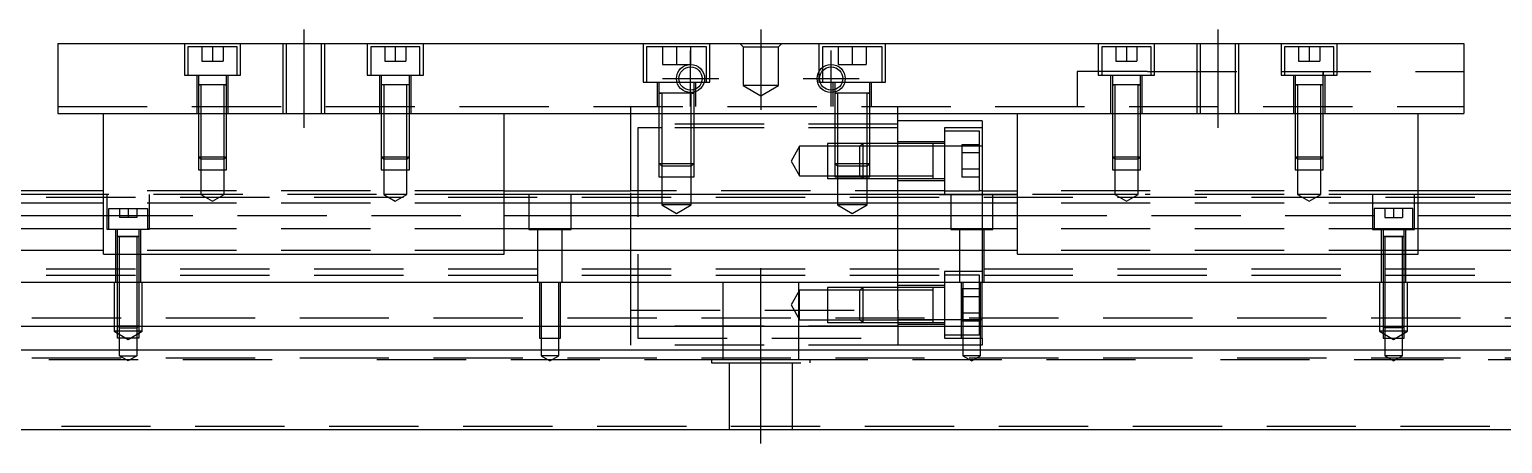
# Model space of a CAD drawing. Extents: x -8 to 770, y -291 to 102.
# Drawn here: x 186 to 395.5, y -233 to -174 of the extents above; entities that cross this region are included whole.
import ezdxf

# ---------------------------------------------------------------- set-up
doc = ezdxf.new("R2010")
doc.units = 0
doc.linetypes.add('CENTER', pattern=[50.8, 31.75, -6.35, 6.35, -6.35])
doc.linetypes.add('DASHED', pattern=[19.05, 12.7, -6.35])
doc.layers.get('0').update_dxf_attribs({"linetype": 'CONTINUOUS'})
doc.layers.add('CENTER', color=1, linetype='CENTER')

msp = doc.modelspace()

# ---------------------------------------------------------------- linework, layer by layer
at = {"color": 7, "linetype": 'CONTINUOUS'}
for p, q in [((190, -176), (190, -186)), ((190, -176), (390, -176)), ((390, -176), (390, -186)), ((190, -186), (390, -186)), ((196.5, -206), (196.5, -186)), ((253.5, -206), (253.5, -186)), ((271.5, -197), (271.5, -186)), ((309.5, -197.5), (309.5, -186)), ((326.5, -206), (326.5, -186)), ((383.5, -206), (383.5, -186)), ((321.5, -187), (309.5, -187)), ((321.5, -187), (321.5, -197.5)), ((304.1, -194.85), (309.5, -194.85)), ((196.5, -197.5), (0, -197.5)), ((196.5, -198.752272), (0, -198.752272)), ((196.5, -197), (60.5, -197)), ((253.5, -197), (271.5, -197)), ((326.5, -197.5), (253.5, -197.5)), ((326.5, -198.752272), (253.5, -198.752272)), ((321.5, -197), (326.5, -197)), ((525, -197), (383.5, -197)), ((580, -197.5), (383.5, -197.5)), ((580, -198.752272), (383.5, -198.752272)), ((0, -200.52668), (196.5, -200.52668)), ((253.5, -200.52668), (326.5, -200.52668)), ((383.5, -200.52668), (580, -200.52668)), ((196.5, -202.423076), (0, -202.423076)), ((326.5, -202.423076), (253.5, -202.423076)), ((580, -202.423076), (383.5, -202.423076)), ((196.5, -205.477372), (0, -205.477372)), ((196.5, -206), (253.5, -206)), ((326.5, -205.477372), (253.5, -205.477372)), ((326.5, -206), (383.5, -206)), ((580, -205.477372), (383.5, -205.477372)), ((0, -210), (580, -210)), ((580, -216.3), (0, -216.3)), ((580, -219.7), (0, -219.7)), ((0, -231), (580, -231))]:
    msp.add_line(p, q, dxfattribs=at)
at = {"color": 3, "linetype": 'DASHED'}
for p, q in [((208, -176), (208, -180.5)), ((216, -180.5), (216, -176)), ((222.000006, -176), (222.000006, -186)), ((222.5, -176), (222.5, -186)), ((227.5, -186), (227.5, -176)), ((227.999994, -186), (227.999994, -176)), ((234, -176), (234, -180.5)), ((242, -180.5), (242, -176)), ((273.25, -176), (273.25, -181.5)), ((282.75, -181.5), (282.75, -176)), ((287.5, -176.5), (287, -176)), ((292.5, -176.5), (293, -176)), ((298.25, -176), (298.25, -181.5)), ((307.75, -181.5), (307.75, -176)), ((338, -176), (338, -180.5)), ((346, -180.5), (346, -176)), ((352.000006, -176), (352.000006, -186)), ((352.5, -176), (352.5, -186)), ((357.5, -186), (357.5, -176)), ((357.999994, -186), (357.999994, -176)), ((364, -176), (364, -180.5)), ((372, -180.5), (372, -176)), ((215.5, -176.5), (208.5, -176.5)), ((208.5, -176.5), (208.5, -180.5)), ((210.5, -176.5), (210.5, -178.5)), ((212, -176.5), (212, -178.5)), ((213.5, -176.5), (213.5, -178.5)), ((215.5, -180.5), (215.5, -176.5)), ((241.5, -176.5), (234.5, -176.5)), ((234.5, -176.5), (234.5, -180.5)), ((236.5, -176.5), (236.5, -178.5)), ((238, -176.5), (238, -178.5)), ((239.5, -176.5), (239.5, -178.5)), ((241.5, -180.5), (241.5, -176.5)), ((282.25, -176.5), (273.75, -176.5)), ((273.75, -176.5), (273.75, -181.5)), ((276, -176.5), (276, -179)), ((278, -176.5), (278, -179)), ((280, -176.5), (280, -179)), ((282.25, -181.5), (282.25, -176.5)), ((287.5, -176.5), (287.5, -182)), ((287.5, -176.5), (292.5, -176.5)), ((292.5, -182), (292.5, -176.5)), ((307.25, -176.5), (298.75, -176.5)), ((298.75, -176.5), (298.75, -179.43875)), ((301, -176.5), (301, -179)), ((303, -176.5), (303, -179)), ((305, -176.5), (305, -179)), ((307.25, -181.5), (307.25, -176.5)), ((345.5, -176.5), (338.5, -176.5)), ((338.5, -176.5), (338.5, -180.5)), ((340.5, -176.5), (340.5, -178.5)), ((342, -176.5), (342, -178.5)), ((343.5, -176.5), (343.5, -178.5)), ((345.5, -180.5), (345.5, -176.5)), ((371.5, -176.5), (364.5, -176.5)), ((364.5, -176.5), (364.5, -180.5)), ((366.5, -176.5), (366.5, -178.5)), ((368, -176.5), (368, -178.5)), ((369.5, -176.5), (369.5, -178.5)), ((371.5, -180.5), (371.5, -176.5)), ((210.5, -178.5), (212, -178.5)), ((212, -178.5), (213.5, -178.5)), ((236.5, -178.5), (238, -178.5)), ((238, -178.5), (239.5, -178.5)), ((276, -179), (278, -179)), ((278, -179), (280, -179)), ((298.75, -179.43875), (298.75, -179.922968)), ((298.75, -179.922968), (298.75, -181.5)), ((301, -179), (303, -179)), ((303, -179), (305, -179)), ((335, -180), (335, -185)), ((345, -180), (335, -180)), ((340.5, -178.5), (342, -178.5)), ((342, -178.5), (343.5, -178.5)), ((345, -180), (390, -180)), ((366.5, -178.5), (368, -178.5)), ((368, -178.5), (369.5, -178.5)), ((370, -180.5), (370, -180)), ((370, -180), (370, -180.5)), ((208, -180.5), (216, -180.5)), ((209.75, -180.5), (209.75, -186)), ((214.000006, -181.9), (209.999994, -181.9)), ((214.000006, -181.9), (209.999994, -181.9)), ((214.000006, -181.9), (209.999994, -181.9)), ((210, -180.5), (210, -181.9)), ((210, -181.895), (210, -181.9)), ((210, -181.9), (210.216462, -181.9)), ((210.216708, -181.9), (210, -181.9)), ((210, -181.9), (210, -181.905)), ((210, -181.9), (210, -186)), ((213.783332, -181.9), (210.216708, -181.9)), ((210.35, -181.9), (210.35, -186)), ((213.65, -186), (213.65, -181.9)), ((214, -181.9), (213.783332, -181.9)), ((213.783538, -181.9), (214, -181.9)), ((214, -181.9), (214, -180.5)), ((214, -181.9), (214, -181.895)), ((214, -181.905), (214, -181.9)), ((214, -186), (214, -181.9)), ((214.25, -186), (214.25, -180.5)), ((234, -180.5), (242, -180.5)), ((235.75, -180.5), (235.75, -186)), ((240.000006, -181.9), (235.999994, -181.9)), ((236, -180.5), (236, -181.9)), ((236, -181.895), (236, -181.9)), ((236.216708, -181.9), (236, -181.9)), ((236, -181.9), (236, -181.905)), ((236, -181.9), (236, -186)), ((239.783332, -181.9), (236.216708, -181.9)), ((236.35, -181.9), (236.35, -186)), ((239.65, -186), (239.65, -181.9)), ((240, -181.9), (239.783332, -181.9)), ((240, -181.9), (240, -180.5)), ((240, -181.9), (240, -181.895)), ((240, -181.905), (240, -181.9)), ((240, -186), (240, -181.9)), ((240.25, -186), (240.25, -180.5)), ((273.25, -181.5), (282.75, -181.5)), ((275.25, -181.5), (275.25, -185)), ((275.5, -181.5), (275.5, -183.1)), ((280.5, -182.572418), (280.5, -181.5)), ((280.75, -185), (280.75, -181.5)), ((292.5, -182), (287.5, -182)), ((287.5, -182), (290, -183.443376)), ((290, -183.443376), (292.5, -182)), ((298.25, -181.5), (307.75, -181.5)), ((300.25, -181.5), (300.25, -185)), ((300.5, -181.5), (300.5, -182.572418)), ((305.5, -183.1), (305.5, -181.5)), ((305.75, -185), (305.75, -181.5)), ((338, -180.5), (346, -180.5)), ((339.75, -180.5), (339.75, -186)), ((344.000006, -181.9), (339.999994, -181.9)), ((344.000006, -181.9), (339.999994, -181.9)), ((344.000006, -181.9), (339.999994, -181.9)), ((344.000006, -181.9), (339.999994, -181.9)), ((340, -180.5), (340, -181.9)), ((340, -181.895), (340, -181.9)), ((340, -181.9), (340.216462, -181.9)), ((340.216708, -181.9), (340, -181.9)), ((340, -181.9), (340, -181.905)), ((340, -181.9), (340, -186)), ((343.783332, -181.9), (340.216708, -181.9)), ((340.35, -181.9), (340.35, -186)), ((343.65, -186), (343.65, -181.9)), ((344, -181.9), (343.783332, -181.9)), ((343.783538, -181.9), (344, -181.9)), ((344, -181.9), (344, -180.5)), ((344, -181.9), (344, -181.895)), ((344, -181.905), (344, -181.9)), ((344, -186), (344, -181.9)), ((344.25, -186), (344.25, -180.5)), ((364, -180.5), (372, -180.5)), ((365.75, -180.5), (365.75, -186)), ((370.000006, -181.9), (365.999994, -181.9)), ((370.000006, -181.9), (365.999994, -181.9)), ((370.000006, -181.9), (365.999994, -181.9)), ((370.000006, -181.9), (365.999994, -181.9)), ((366, -180.5), (366, -181.9)), ((366, -181.895), (366, -181.9)), ((366, -181.9), (366.216462, -181.9)), ((366.216708, -181.9), (366, -181.9)), ((366, -181.9), (366, -186)), ((366, -181.9), (366, -181.905)), ((369.783332, -181.9), (366.216708, -181.9)), ((366.35, -181.9), (366.35, -186)), ((369.65, -186), (369.65, -181.9)), ((370, -181.9), (369.783332, -181.9)), ((369.783538, -181.9), (370, -181.9)), ((370, -181.9), (370, -180.5)), ((370, -181.9), (370, -181.895)), ((370, -186), (370, -181.9)), ((370, -181.905), (370, -181.9)), ((370.25, -186), (370.25, -180.5)), ((280.500006, -183.1), (275.499994, -183.1)), ((280.500006, -183.1), (275.499994, -183.1)), ((275.5, -183.095), (275.5, -183.1)), ((275.5, -183.1), (275.757448, -183.1)), ((275.757468, -183.1), (275.5, -183.1)), ((275.5, -183.1), (275.5, -183.105)), ((275.5, -183.1), (275.5, -185)), ((280.013852, -183.1), (275.757468, -183.1)), ((275.9, -183.1), (275.9, -185)), ((280.242552, -183.1), (280.013852, -183.1)), ((280.1, -185), (280.1, -183.1)), ((280.5, -183.1), (280.242552, -183.1)), ((280.242602, -183.1), (280.5, -183.1)), ((280.5, -182.936492), (280.5, -182.572418)), ((280.5, -183.1), (280.5, -182.936492)), ((280.5, -183.1), (280.5, -183.095)), ((280.5, -183.105), (280.5, -183.1)), ((280.5, -185), (280.5, -183.1)), ((305.500006, -183.1), (300.499994, -183.1)), ((305.500006, -183.1), (300.499994, -183.1)), ((300.5, -182.572418), (300.5, -182.936492)), ((300.5, -182.936492), (300.5, -183.1)), ((300.5, -183.095), (300.5, -183.1)), ((300.5, -183.1), (300.757448, -183.1)), ((300.757468, -183.1), (300.5, -183.1)), ((300.5, -183.1), (300.5, -183.105)), ((300.5, -183.1), (300.5, -185)), ((305.242552, -183.1), (300.757468, -183.1)), ((300.9, -183.1), (300.9, -185)), ((305.1, -185), (305.1, -183.1)), ((305.5, -183.1), (305.242552, -183.1)), ((305.242602, -183.1), (305.5, -183.1)), ((305.5, -183.1), (305.5, -183.095)), ((305.5, -183.105), (305.5, -183.1)), ((305.5, -185), (305.5, -183.1)), ((190, -185), (390, -185)), ((210, -186), (210, -192.15)), ((210.000006, -186), (210.000002, -192.15)), ((210.35, -186), (210.35, -192.5)), ((213.65, -192.5), (213.65, -186)), ((213.999998, -192.15), (213.999994, -186)), ((214, -192.15), (214, -186)), ((236, -186), (236, -192.15)), ((236.000006, -186), (236.000002, -192.15)), ((236.35, -186), (236.35, -192.5)), ((239.65, -192.5), (239.65, -186)), ((239.999998, -192.15), (239.999994, -186)), ((240, -192.15), (240, -186)), ((271.5, -186), (271.5, -185)), ((275.5, -185), (275.5, -186)), ((275.5, -186), (275.5, -193.1)), ((275.500006, -185), (275.500006, -186)), ((275.500006, -186), (275.500006, -193.100006)), ((275.9, -185), (275.9, -186)), ((275.9, -186), (275.9, -193.5)), ((280.1, -193.5), (280.1, -185)), ((280.499994, -193.1), (280.499994, -185)), ((280.5, -193.1), (280.5, -185)), ((300.5, -185), (300.5, -193.1)), ((300.500006, -185), (300.500006, -193.1)), ((300.9, -185), (300.9, -193.5)), ((305.1, -193.5), (305.1, -185)), ((305.499994, -193.1), (305.499994, -185)), ((305.5, -193.1), (305.5, -185)), ((309.5, -186), (309.5, -185)), ((340, -186), (340, -192.15)), ((340.000006, -186), (340.000002, -192.15)), ((340.35, -186), (340.35, -192.5)), ((343.65, -192.5), (343.65, -186)), ((343.999998, -192.15), (343.999994, -186)), ((344, -192.15), (344, -186)), ((366, -186), (366, -192.15)), ((366.000006, -186), (366.000002, -192.15)), ((366.35, -186), (366.35, -192.5)), ((369.65, -192.5), (369.65, -186)), ((369.999998, -192.15), (369.999994, -186)), ((370, -192.15), (370, -186)), ((309.5, -187.5), (271.5, -187.5)), ((272.5, -188), (272.5, -206)), ((275.5, -188), (272.5, -188)), ((275.9, -188), (275.5, -188)), ((309.5, -188), (275.9, -188)), ((316.1, -188), (316.1, -197.5)), ((321.5, -188), (316.1, -188)), ((318.65, -188.5), (316.1, -188.5)), ((319, -188.5), (318.65, -188.5)), ((321.1, -188.5), (319, -188.5)), ((321.1, -197), (321.1, -188.5)), ((295.5, -190.65), (294.287564, -192.75)), ((295.5, -194.85), (295.5, -190.65)), ((299.5, -190.65), (295.5, -190.65)), ((304.5, -190.250002), (299.5, -190.250006)), ((299.5, -190.250006), (299.5, -195.249994)), ((304.1, -190.65), (299.5, -190.65)), ((304.5, -190.25), (304.1, -190.65)), ((304.1, -194.85), (304.1, -190.65)), ((309.5, -190.65), (304.1, -190.65)), ((304.5, -190.25), (304.5, -195.25)), ((309.5, -190.25), (304.5, -190.25)), ((309.5, -190.250006), (304.5, -190.250002)), ((316.1, -190), (309.5, -190)), ((314.5, -190.25), (309.5, -190.25)), ((316.1, -190.25), (309.5, -190.25)), ((315, -190.630684), (309.5, -190.630684)), ((314.5, -190.65), (309.5, -190.65)), ((314.5, -190.25), (314.495, -190.25)), ((314.5, -195.250006), (314.5, -190.25)), ((314.505, -190.25), (314.5, -190.25)), ((315.35, -190.25), (315, -190.25)), ((315.35, -190.630684), (315, -190.630684)), ((316.1, -190.25), (315.35, -190.25)), ((318.65, -190.630684), (315.35, -190.630684)), ((318.6, -190.440598), (318.6, -191.5953)), ((321.1, -190.440598), (318.6, -190.440598)), ((319, -190.630684), (318.65, -190.630684)), ((321.5, -190.630684), (319, -190.630684)), ((210, -192.15), (214, -192.15)), ((210, -192.15), (210.35, -192.5)), ((210.000002, -192.15), (210.000006, -194)), ((213.65, -192.5), (210.35, -192.5)), ((210.35, -192.5), (210.35, -194)), ((213.65, -192.5), (214, -192.15)), ((213.65, -194), (213.65, -192.5)), ((213.999994, -194), (213.999998, -192.15)), ((236, -192.15), (240, -192.15)), ((236, -192.15), (236.35, -192.5)), ((236.000002, -192.15), (236.000006, -194)), ((239.65, -192.5), (236.35, -192.5)), ((236.35, -192.5), (236.35, -194)), ((239.65, -192.5), (240, -192.15)), ((239.65, -194), (239.65, -192.5)), ((239.999994, -194), (239.999998, -192.15)), ((294.287564, -192.75), (295.5, -194.85)), ((318.6, -191.5953), (318.6, -193.9047)), ((321.1, -191.5953), (318.6, -191.5953)), ((340, -192.15), (344, -192.15)), ((340, -192.15), (340.35, -192.5)), ((340.000002, -192.15), (340.000006, -194)), ((343.65, -192.5), (340.35, -192.5)), ((340.35, -192.5), (340.35, -194)), ((343.65, -192.5), (344, -192.15)), ((343.65, -194), (343.65, -192.5)), ((343.999994, -194), (343.999998, -192.15)), ((366, -192.15), (370, -192.15)), ((366, -192.15), (366.35, -192.5)), ((366.000002, -192.15), (366.000006, -194)), ((369.65, -192.5), (366.35, -192.5)), ((366.35, -192.5), (366.35, -194)), ((369.65, -192.5), (370, -192.15)), ((369.65, -194), (369.65, -192.5)), ((369.999994, -194), (369.999998, -192.15)), ((210.000006, -194), (213.999994, -194)), ((210.35, -194), (210.35, -197.5)), ((213.65, -197.5), (213.65, -194)), ((236.000006, -194), (239.999994, -194)), ((236.35, -194), (236.35, -197.5)), ((239.65, -197.5), (239.65, -194)), ((275.5, -193.1), (280.5, -193.1)), ((275.5, -193.1), (275.9, -193.5)), ((275.500006, -193.100006), (275.500006, -195)), ((280.1, -193.5), (275.9, -193.5)), ((275.9, -193.5), (275.9, -195)), ((280.1, -193.5), (280.5, -193.1)), ((280.1, -195), (280.1, -193.5)), ((280.499994, -195), (280.499994, -193.1)), ((295.5, -194.85), (299.5, -194.85)), ((299.5, -194.85), (304.1, -194.85)), ((300.5, -193.1), (305.5, -193.1)), ((300.5, -193.1), (300.9, -193.5)), ((300.500006, -193.1), (300.500006, -195)), ((305.1, -193.5), (300.9, -193.5)), ((300.9, -193.5), (300.9, -195)), ((304.1, -194.85), (304.5, -195.25)), ((304.1, -194.85), (309.5, -194.85)), ((305.1, -193.5), (305.5, -193.1)), ((305.1, -195), (305.1, -193.5)), ((305.499994, -195), (305.499994, -193.1)), ((309.5, -194.85), (314.5, -194.85)), ((321.1, -193.9047), (318.6, -193.9047)), ((318.6, -193.9047), (318.6, -195.059402)), ((340.000006, -194), (343.999994, -194)), ((340.35, -194), (340.35, -197.5)), ((343.65, -197.5), (343.65, -194)), ((366.000006, -194), (369.999994, -194)), ((366.35, -194), (366.35, -197.5)), ((369.65, -197.5), (369.65, -194)), ((275.500006, -195), (280.499994, -195)), ((275.9, -195), (275.9, -199)), ((280.1, -199), (280.1, -195)), ((299.5, -195.249994), (304.5, -195.249998)), ((300.500006, -195), (305.499994, -195)), ((300.9, -195), (300.9, -199)), ((304.5, -195.249998), (309.5, -195.249994)), ((304.5, -195.25), (309.5, -195.249998)), ((305.1, -199), (305.1, -195)), ((309.5, -195.249998), (314.505, -195.25)), ((309.5, -195.5), (316.1, -195.5)), ((314.495, -195.25), (316.1, -195.25)), ((321.1, -195.059402), (318.6, -195.059402)), ((55, -197.875), (525, -197.875)), ((253.5, -197), (196.5, -197)), ((235.35, -197.5), (196.5, -197.5)), ((253.5, -198.752272), (196.5, -198.752272)), ((197, -202.5), (197, -197.5)), ((203, -197.5), (203, -202.5)), ((213.65, -197.5), (210.35, -197.5)), ((210.35, -197.5), (212, -198.452628)), ((212, -198.452628), (213.65, -197.5)), ((239.65, -197.5), (236.35, -197.5)), ((236.35, -197.5), (238, -198.452628)), ((238, -198.452628), (239.65, -197.5)), ((253.5, -197.5), (238.65, -197.5)), ((257, -197.5), (257, -202.5)), ((263, -202.5), (263, -197.5)), ((271.5, -210), (271.5, -197)), ((316.1, -197), (271.5, -197)), ((280.1, -199), (275.9, -199)), ((275.9, -199), (278, -200.212436)), ((278, -200.212436), (280.1, -199)), ((305.1, -199), (300.9, -199)), ((300.9, -199), (303, -200.212436)), ((303, -200.212436), (305.1, -199)), ((309.5, -210), (309.5, -197.5)), ((315.35, -197.5), (326.5, -197.5)), ((316.1, -197), (321.1, -197)), ((317, -197.5), (317, -202.5)), ((341.35, -197.5), (318.65, -197.5)), ((321.5, -197), (321.1, -197)), ((321.5, -197.5), (321.5, -210)), ((323, -202.5), (323, -197.5)), ((383.5, -197), (326.5, -197)), ((383.5, -198.752272), (326.5, -198.752272)), ((343.65, -197.5), (340.35, -197.5)), ((340.35, -197.5), (342, -198.452628)), ((342, -198.452628), (343.65, -197.5)), ((383.5, -197.5), (344.65, -197.5)), ((369.65, -197.5), (366.35, -197.5)), ((366.35, -197.5), (368, -198.452628)), ((368, -198.452628), (369.65, -197.5)), ((377, -197.5), (377, -202.5)), ((383, -202.5), (383, -197.5)), ((196.5, -200.52668), (253.5, -200.52668)), ((197.25, -199.5), (202.75, -199.5)), ((197.25, -202.5), (197.25, -199.5)), ((198.75, -199.5), (198.75, -200.8)), ((200, -200.8), (198.75, -200.8)), ((200, -199.5), (200, -200.8)), ((201.25, -200.8), (200, -200.8)), ((201.25, -199.5), (201.25, -200.8)), ((202.75, -199.5), (202.75, -202.5)), ((326.5, -200.52668), (383.5, -200.52668)), ((382.75, -199.5), (377.25, -199.5)), ((377.25, -199.5), (377.25, -202.5)), ((378.75, -199.5), (378.75, -200.8)), ((378.75, -200.8), (380, -200.8)), ((380, -199.5), (380, -200.8)), ((380, -200.8), (381.25, -200.8)), ((381.25, -199.5), (381.25, -200.8)), ((382.75, -202.5), (382.75, -199.5)), ((253.5, -202.423076), (196.5, -202.423076)), ((203, -202.5), (197, -202.5)), ((198.25, -210), (198.25, -202.5)), ((198.5, -203.5), (198.5, -202.5)), ((201.5, -202.5), (201.5, -203.5)), ((201.75, -202.5), (201.75, -210)), ((257, -202.5), (263, -202.5)), ((258.25, -202.5), (258.25, -210)), ((261.75, -210), (261.75, -202.5)), ((317, -202.5), (323, -202.5)), ((318.25, -202.5), (318.25, -210)), ((321.75, -210), (321.75, -202.5)), ((383.5, -202.423076), (326.5, -202.423076)), ((377, -202.5), (383, -202.5)), ((378.25, -202.5), (378.25, -210)), ((378.5, -202.5), (378.5, -203.5)), ((381.5, -203.5), (381.5, -202.5)), ((381.75, -210), (381.75, -202.5)), ((198.499994, -203.5), (201.500006, -203.5)), ((198.499994, -203.5), (200.001196, -203.5)), ((198.499994, -203.5), (200.001196, -203.5)), ((198.5, -203.5), (198.5, -203.495)), ((198.624608, -203.5), (198.5, -203.5)), ((198.5, -203.5), (198.62467, -203.5)), ((198.5, -203.5), (198.62467, -203.5)), ((198.5, -203.505), (198.5, -203.5)), ((198.5, -210), (198.5, -203.5)), ((201.37533, -203.5), (198.624608, -203.5)), ((198.62467, -203.5), (200.001196, -203.5)), ((198.62467, -203.5), (200.001196, -203.5)), ((198.75, -210), (198.75, -203.5)), ((200.001196, -203.5), (201.500006, -203.5)), ((200.001196, -203.5), (201.500006, -203.5)), ((200.001196, -203.5), (201.375322, -203.5)), ((200.001196, -203.5), (201.375322, -203.5)), ((201.25, -203.5), (201.25, -210)), ((201.375322, -203.5), (201.5, -203.5)), ((201.375322, -203.5), (201.5, -203.5)), ((201.5, -203.5), (201.37533, -203.5)), ((201.5, -203.495), (201.5, -203.5)), ((201.5, -203.5), (201.5, -203.505)), ((201.5, -203.5), (201.5, -210)), ((381.500006, -203.5), (378.499994, -203.5)), ((379.998804, -203.5), (378.499994, -203.5)), ((379.998804, -203.5), (378.499994, -203.5)), ((378.5, -203.495), (378.5, -203.5)), ((378.5, -203.5), (378.62467, -203.5)), ((378.624678, -203.5), (378.5, -203.5)), ((378.624678, -203.5), (378.5, -203.5)), ((378.5, -203.5), (378.5, -203.505)), ((378.5, -203.5), (378.5, -210)), ((378.62467, -203.5), (381.375392, -203.5)), ((379.998804, -203.5), (378.624678, -203.5)), ((379.998804, -203.5), (378.624678, -203.5)), ((378.75, -203.5), (378.75, -210)), ((381.500006, -203.5), (379.998804, -203.5)), ((381.500006, -203.5), (379.998804, -203.5)), ((381.37533, -203.5), (379.998804, -203.5)), ((381.37533, -203.5), (379.998804, -203.5)), ((381.25, -210), (381.25, -203.5)), ((381.5, -203.5), (381.37533, -203.5)), ((381.5, -203.5), (381.37533, -203.5)), ((381.375392, -203.5), (381.5, -203.5)), ((381.5, -203.5), (381.5, -203.495)), ((381.5, -203.505), (381.5, -203.5)), ((381.5, -210), (381.5, -203.5)), ((253.5, -205.477372), (196.5, -205.477372)), ((272.5, -206), (272.5, -210)), ((383.5, -205.477372), (326.5, -205.477372)), ((55, -208.125), (525, -208.125)), ((55, -209), (525, -209)), ((316.1, -208.5), (316.1, -218)), ((321.5, -208.5), (316.1, -208.5)), ((321.1, -209), (316.1, -209)), ((321.1, -210), (321.1, -209)), ((198, -210), (198, -217)), ((198.5, -216.25), (198.5, -210)), ((198.500006, -216.250006), (198.500006, -210)), ((198.75, -216.3), (198.75, -210)), ((201.25, -210), (201.25, -216.3)), ((201.499994, -210), (201.499994, -216.250006)), ((201.5, -210), (201.5, -216.25)), ((202, -217), (202, -210)), ((258.500006, -210), (258.500006, -216.3)), ((258.75, -210), (258.75, -218)), ((261.25, -218), (261.25, -210)), ((261.499994, -216.3), (261.499994, -210)), ((271.5, -214), (271.5, -210)), ((272.5, -210), (272.5, -216.3)), ((284.638098, -221), (284.638098, -210)), ((295.5, -211.15), (294.287564, -213.25)), ((295.361902, -210), (295.361902, -221)), ((295.5, -215.35), (295.5, -211.15)), ((299.5, -211.15), (295.5, -211.15)), ((304.5, -210.750002), (299.5, -210.750006)), ((299.5, -210.750006), (299.5, -215.749994)), ((304.1, -211.15), (299.5, -211.15)), ((304.5, -210.75), (304.1, -211.15)), ((304.1, -215.35), (304.1, -211.15)), ((309.5, -211.15), (304.1, -211.15)), ((304.5, -210.75), (304.5, -215.75)), ((309.5, -210.75), (304.5, -210.75)), ((309.5, -210.750006), (304.5, -210.750002)), ((309.5, -214), (309.5, -210)), ((316.1, -210.5), (309.5, -210.5)), ((314.505, -210.75), (309.5, -210.75)), ((314.5, -211.15), (309.5, -211.15)), ((316.1, -210.75), (314.495, -210.75)), ((314.5, -215.750006), (314.5, -210.75)), ((318.500006, -210), (318.500006, -216.3)), ((318.6, -210.940598), (318.6, -212.0953)), ((321.1, -210.940598), (318.6, -210.940598)), ((318.75, -210), (318.75, -218)), ((321.1, -216.3), (321.1, -210)), ((321.25, -218), (321.25, -210)), ((321.499994, -216.3), (321.499994, -210)), ((378, -210), (378, -217)), ((378.5, -210), (378.5, -216.25)), ((378.500006, -210), (378.500006, -216.250006)), ((378.75, -210), (378.75, -216.3)), ((381.25, -216.3), (381.25, -210)), ((381.499994, -216.250006), (381.499994, -210)), ((381.5, -216.25), (381.5, -210)), ((382, -217), (382, -210)), ((294.287564, -213.25), (295.5, -215.35)), ((321.1, -212.0953), (318.6, -212.0953)), ((318.6, -212.0953), (318.6, -214.4047)), ((580, -215.15), (0, -215.15)), ((271.5, -214), (309.5, -214)), ((271.5, -216.3), (271.5, -214)), ((295.5, -215.35), (299.5, -215.35)), ((299.5, -215.35), (304.1, -215.35)), ((299.5, -215.749994), (304.5, -215.749998)), ((304.1, -215.35), (309.5, -215.35)), ((304.1, -215.35), (304.5, -215.75)), ((304.5, -215.749998), (309.5, -215.749994)), ((304.5, -215.75), (309.5, -215.75)), ((309.5, -214), (309.5, -216.3)), ((309.5, -215.35), (314.5, -215.35)), ((318.500006, -215.369316), (309.5, -215.369316)), ((309.5, -215.75), (314.5, -215.75)), ((314.495, -215.75), (314.5, -215.75)), ((314.5, -215.75), (314.505, -215.75)), ((314.5, -215.75), (316.1, -215.75)), ((321.5, -215.369316), (318.500006, -215.369316)), ((318.6, -214.4047), (318.6, -215.559402)), ((321.1, -214.4047), (318.6, -214.4047)), ((321.1, -215.559402), (318.6, -215.559402)), ((202, -217), (198, -217)), ((198, -217), (200, -218.1547)), ((201.5, -216.25), (198.5, -216.25)), ((198.55, -216.3), (198.5, -216.25)), ((198.500006, -216.3), (198.500006, -216.250006)), ((198.500006, -218), (198.500006, -216.3)), ((198.75, -216.5), (198.55, -216.3)), ((198.75, -216.5), (198.75, -216.3)), ((198.75, -216.5), (201.25, -216.5)), ((198.75, -218), (198.75, -216.5)), ((200, -218.1547), (202, -217)), ((201.25, -216.3), (201.25, -216.5)), ((201.45, -216.3), (201.25, -216.5)), ((201.25, -216.5), (201.25, -218)), ((201.5, -216.25), (201.45, -216.3)), ((201.499994, -216.250006), (201.499994, -216.3)), ((201.499994, -216.3), (201.499994, -218)), ((258.500006, -216.3), (258.500006, -218)), ((261.499994, -218), (261.499994, -216.3)), ((309.5, -216.275918), (271.5, -216.275918)), ((271.5, -219), (271.5, -216.3)), ((272.5, -216.3), (272.5, -218)), ((309.5, -216), (316.1, -216)), ((309.5, -216.3), (309.5, -219)), ((316.1, -217.5), (318.500006, -217.5)), ((318.500006, -216.3), (318.500006, -218)), ((318.500006, -217.5), (321.1, -217.5)), ((321.1, -217.5), (321.1, -216.3)), ((321.499994, -218), (321.499994, -216.3)), ((382, -217), (378, -217)), ((378, -217), (380, -218.1547)), ((378.5, -216.25), (381.5, -216.25)), ((378.5, -216.25), (378.55, -216.3)), ((378.500006, -216.250006), (378.500006, -216.3)), ((378.500006, -216.3), (378.500006, -218)), ((378.55, -216.3), (378.75, -216.5)), ((378.75, -216.3), (378.75, -216.5)), ((381.25, -216.5), (378.75, -216.5)), ((378.75, -216.5), (378.75, -218)), ((380, -218.1547), (382, -217)), ((381.25, -216.5), (381.25, -216.3)), ((381.25, -216.5), (381.45, -216.3)), ((381.25, -218), (381.25, -216.5)), ((381.45, -216.3), (381.5, -216.25)), ((381.499994, -216.3), (381.499994, -216.250006)), ((381.499994, -218), (381.499994, -216.3)), ((201.499994, -218), (198.500006, -218)), ((198.75, -220.5), (198.75, -218)), ((201.25, -218), (201.25, -220.5)), ((258.500006, -218), (261.499994, -218)), ((258.75, -218), (258.75, -220.5)), ((261.25, -220.5), (261.25, -218)), ((309.5, -219), (271.5, -219)), ((272.5, -218), (309.5, -218)), ((321.5, -219), (309.5, -219)), ((316.1, -218), (318.500006, -218)), ((318.500006, -218), (321.499994, -218)), ((318.75, -218), (318.75, -220.5)), ((321.25, -220.5), (321.25, -218)), ((321.5, -218), (321.5, -219)), ((378.500006, -218), (381.499994, -218)), ((378.75, -218), (378.75, -220.5)), ((381.25, -220.5), (381.25, -218)), ((580, -220.85), (0, -220.85)), ((55.361902, -221), (224.638098, -221)), ((198.75, -220.5), (201.25, -220.5)), ((200, -221.221688), (198.75, -220.5)), ((201.25, -220.5), (200, -221.221688)), ((235.361902, -221), (344.638098, -221)), ((261.25, -220.5), (258.75, -220.5)), ((258.75, -220.5), (260, -221.221688)), ((260, -221.221688), (261.25, -220.5)), ((283, -221), (283, -221.5)), ((283, -221.5), (297, -221.5)), ((284.638098, -221), (295.361902, -221)), ((285.5, -221.5), (285.5, -231)), ((294.5, -231), (294.5, -221.5)), ((297, -221.5), (297, -221)), ((321.25, -220.5), (318.75, -220.5)), ((318.75, -220.5), (320, -221.221688)), ((320, -221.221688), (321.25, -220.5)), ((355.361902, -221), (524.638098, -221)), ((381.25, -220.5), (378.75, -220.5)), ((378.75, -220.5), (380, -221.221688)), ((380, -221.221688), (381.25, -220.5)), ((0, -230.5), (580, -230.5))]:
    msp.add_line(p, q, dxfattribs=at)
at = {"color": 3, "linetype": 'CONTINUOUS'}
for centre in [(280, -181), (300, -181)]:
    msp.add_circle(centre, 2, dxfattribs=at)
at = {"color": 7, "linetype": 'CONTINUOUS'}
for centre in [(280, -181), (300, -181)]:
    msp.add_circle(centre, 1.65, dxfattribs=at)
at = {"layer": 'CENTER', "color": 1, "linetype": 'CENTER'}
for p, q in [((225, -174), (225, -188)), ((290, -174), (290, -185.443376)), ((355, -174), (355, -188)), ((280, -185), (280, -177)), ((300, -185), (300, -177)), ((276, -181), (284, -181)), ((296, -181), (304, -181)), ((290, -233), (290, -208))]:
    msp.add_line(p, q, dxfattribs=at)

doc.saveas('drawing.dxf')
